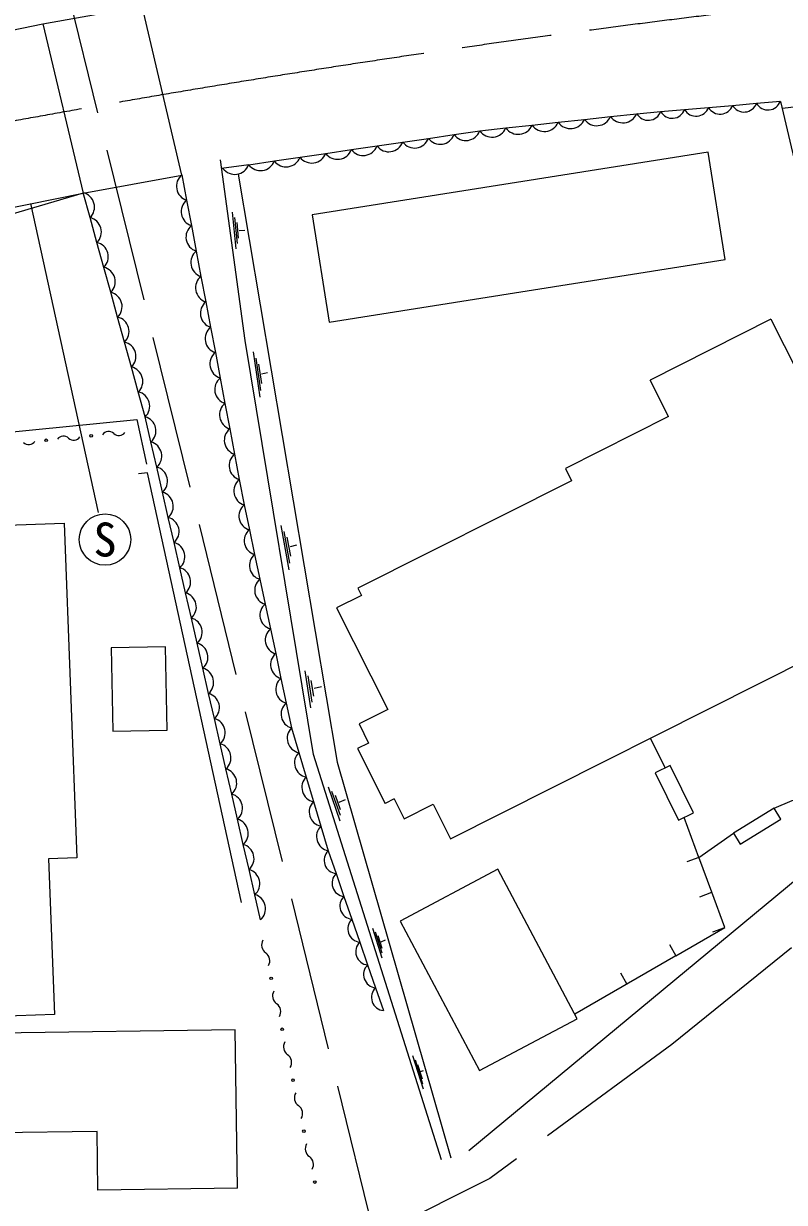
# Model space of a CAD drawing. Units: millimetres, scale not verified. Extents: x 40000 to 680000, y 20000 to 380000.
# Drawn here: x 217406 to 247008, y 263141 to 308997 of the extents above; entities that cross this region are included whole.
import ezdxf
from ezdxf.enums import TextEntityAlignment as Align

# ---------------------------------------------------------------- set-up
doc = ezdxf.new("R2010")
doc.units = ezdxf.units.MM
doc.header["$LTSCALE"] = 1000
doc.linetypes.add('CHAIN', pattern=[18.5, 12, -1.5, 3.5, -1.5])
doc.linetypes.add('DASHED', pattern=[7.5, 6, -1.5])
for name, color, linetype, lineweight in [('M-BGD', 7, 'Continuous', 13), ('M-BGD-EXST', 7, 'Continuous', 13), ('M-BMK', 2, 'CHAIN', 13), ('M-STR-STR1', 1, 'Continuous', 13)]:
    doc.layers.add(name, color=color, linetype=linetype, lineweight=lineweight)
doc.styles.add('ＭＳ ゴシック', font='')
doc.styles.get('ＭＳ ゴシック').set_extended_font_data('MS Gothic')

msp = doc.modelspace()

# ---------------------------------------------------------------- linework, layer by layer
at = {"layer": 'M-BGD'}
for p, q in [((244989, 305816), (245921, 305897)), ((245921, 305897), (246852, 305978)), ((246858, 305967), (247799, 301949)), ((240244, 305382), (241261, 305493)), ((241261, 305493), (242193, 305574)), ((242193, 305574), (243125, 305655)), ((243125, 305655), (244057, 305736)), ((244057, 305736), (244989, 305816)), ((236172, 304936), (237190, 305048)), ((237190, 305048), (238208, 305159)), ((238208, 305159), (239226, 305270)), ((239226, 305270), (240244, 305382)), ((232157, 304386), (233156, 304532)), ((233156, 304532), (234155, 304679)), ((234155, 304679), (235154, 304825)), ((235154, 304825), (236172, 304936)), ((229160, 303947), (230159, 304093)), ((230159, 304093), (231158, 304240)), ((231158, 304240), (232157, 304386)), ((226164, 303508), (227163, 303654)), ((227163, 303654), (228162, 303801)), ((228162, 303801), (229160, 303947)), ((244037, 303990), (228638, 301553)), ((244696, 299822), (244037, 303990)), ((223564, 303113), (223751, 302125)), ((226164, 303508), (225111, 303354)), ((219991, 301449), (219722, 302418)), ((223751, 302125), (223937, 301137)), ((220259, 300481), (219991, 301449)), ((225675, 300235), (225532, 301657)), ((225724, 300441), (225622, 301457)), ((228638, 301553), (229298, 297385)), ((223937, 301137), (224123, 300149)), ((225773, 300647), (225712, 301256)), ((225789, 300953), (226020, 300961)), ((220528, 299512), (220259, 300481)), ((224123, 300149), (224309, 299161)), ((220797, 298544), (220528, 299512)), ((229298, 297385), (244696, 299822)), ((224309, 299161), (224496, 298174)), ((221065, 297575), (220797, 298544)), ((224496, 298174), (224682, 297186)), ((221334, 296607), (221065, 297575)), ((224682, 297186), (224868, 296198)), ((246485, 297493), (241786, 295128)), ((246485, 297493), (252077, 286378)), ((221603, 295638), (221334, 296607)), ((224868, 296198), (225055, 295210)), ((226606, 294464), (226346, 296225)), ((226640, 294728), (226454, 295986)), ((221871, 294670), (221603, 295638)), ((226673, 294992), (226562, 295747)), ((226664, 295378), (226900, 295420)), ((225055, 295210), (225241, 294223)), ((242499, 293710), (241786, 295128)), ((222140, 293701), (221871, 294670)), ((225241, 294223), (225427, 293235)), ((221811, 293597), (222193, 291856)), ((222364, 292723), (222140, 293701)), ((242499, 293710), (238488, 291691)), ((225427, 293235), (225614, 292247)), ((222589, 291745), (222364, 292723)), ((225614, 292247), (225800, 291259)), ((222813, 290766), (222589, 291745)), ((238488, 291691), (238727, 291216)), ((225800, 291259), (225986, 290271)), ((238727, 291216), (230414, 287032)), ((223037, 289788), (222813, 290766)), ((225986, 290271), (226191, 289308)), ((214470, 289396), (218988, 289564)), ((218988, 289564), (219473, 276542)), ((223261, 288809), (223037, 289788)), ((227738, 287746), (227429, 289467)), ((226191, 289308), (226396, 288344)), ((227770, 288012), (227549, 289241)), ((227801, 288277), (227668, 289014)), ((223486, 287831), (223261, 288809)), ((227785, 288659), (228036, 288725)), ((226396, 288344), (226601, 287380)), ((223710, 286853), (223486, 287831)), ((226601, 287380), (226806, 286416)), ((223934, 285874), (223710, 286853)), ((230554, 286754), (229584, 286265)), ((230414, 287032), (230554, 286754)), ((226806, 286416), (227011, 285452)), ((229584, 286265), (231572, 282315)), ((234014, 277289), (252077, 286378)), ((224159, 284896), (223934, 285874)), ((227011, 285452), (227216, 284489)), ((224383, 283918), (224159, 284896)), ((222922, 284756), (220813, 284713)), ((220813, 284713), (220879, 281474)), ((222989, 281517), (222922, 284756)), ((227216, 284489), (227421, 283525)), ((224607, 282939), (224383, 283918)), ((227421, 283525), (227626, 282561)), ((228585, 282381), (228359, 283816)), ((228640, 282605), (228479, 283630)), ((228696, 282829), (228599, 283444)), ((224832, 281961), (224607, 282939)), ((228706, 283149), (228998, 283211)), ((256250, 282991), (234726, 265143)), ((227626, 282561), (227831, 281597)), ((231572, 282315), (230458, 281755)), ((225056, 280983), (224832, 281961)), ((227831, 281597), (228117, 280642)), ((230458, 281755), (230832, 281011)), ((220879, 281474), (222989, 281517)), ((241790, 281202), (242368, 280046)), ((225280, 280004), (225056, 280983)), ((228117, 280642), (228402, 279687)), ((230832, 281011), (230398, 280793)), ((230398, 280793), (231471, 278661)), ((225505, 279026), (225280, 280004)), ((242557, 280140), (241975, 279850)), ((241975, 279850), (242893, 278006)), ((243475, 278296), (242557, 280140)), ((228402, 279687), (228687, 278732)), ((229726, 277973), (229265, 279288)), ((225729, 278047), (225505, 279026)), ((229733, 278191), (229403, 279131)), ((229739, 278410), (229541, 278974)), ((229688, 278712), (229929, 278814)), ((231822, 278838), (231471, 278661)), ((231822, 278838), (232210, 278067)), ((228687, 278732), (228972, 277777)), ((232210, 278067), (233337, 278634)), ((233337, 278634), (234014, 277289)), ((246610, 278481), (245029, 277502)), ((246874, 278056), (246610, 278481)), ((225953, 277069), (225729, 278047)), ((242893, 278006), (243475, 278296)), ((243681, 276563), (243110, 278114)), ((245292, 277077), (246874, 278056)), ((228972, 277777), (229257, 276822)), ((243681, 276563), (245029, 277502)), ((245029, 277502), (245292, 277077)), ((226177, 276091), (225953, 277069)), ((219473, 276542), (218378, 276501)), ((229257, 276822), (229564, 275933)), ((243681, 276563), (243212, 276389)), ((244182, 275205), (243675, 276574)), ((218378, 276501), (218604, 270456)), ((226402, 275112), (226177, 276091)), ((235862, 276100), (232063, 274086)), ((238945, 270287), (235862, 276100)), ((229564, 275933), (229871, 275045)), ((243713, 275031), (244182, 275205)), ((244690, 273835), (244182, 275205)), ((226626, 274134), (226402, 275112)), ((229871, 275045), (230178, 274156)), ((230178, 274156), (230485, 273267)), ((231353, 272648), (230999, 273803)), ((232063, 274086), (235146, 268272)), ((242784, 272736), (244690, 273835)), ((244221, 273661), (244690, 273835)), ((231355, 272833), (231101, 273659)), ((231356, 273019), (231204, 273515)), ((231314, 273281), (231487, 273350)), ((230485, 273267), (230792, 272379)), ((242534, 273169), (242784, 272736)), ((242784, 272736), (238850, 270466)), ((230792, 272379), (231099, 271490)), ((240629, 272069), (240879, 271636)), ((231099, 271490), (231406, 270601)), ((218604, 270456), (214617, 270307)), ((235146, 268272), (238945, 270287)), ((225638, 269852), (212849, 269673)), ((225724, 263692), (225638, 269852)), ((232971, 267543), (232557, 268842)), ((232946, 267742), (232650, 268670)), ((232921, 267942), (232744, 268499)), ((232855, 268229), (232969, 268275)), ((220267, 265905), (212904, 265802)), ((220299, 263616), (220267, 265905)), ((225724, 263692), (220299, 263616))]:
    msp.add_line(p, q, dxfattribs=at)
at = {"layer": 'M-BGD', "linetype": 'DASHED'}
msp.add_lwpolyline([(279515, 296867), (264795, 287178), (242623, 269290), (235542, 264073), (231070, 261837), (211040, 343075)], dxfattribs=at)
at = {"layer": 'M-BGD'}
for points in [[(246918, 305709), (259851, 307168), (266563, 307749), (274096, 308344), (285751, 309229), (292580, 309651), (299639, 309932), (299858, 305346)], [(190612, 303242), (205023, 306438), (214054, 308143), (218159, 308985)], [(233665, 264797), (228684, 280570), (226030, 296665), (225062, 303694)], [(225755, 303134), (229603, 280263), (234023, 264877)], [(194846, 297372), (219728, 302406), (212988, 300418), (213678, 292790), (221811, 293597)], [(225884, 274809), (222222, 291525), (221881, 291482)], [(246610, 278481), (247311, 278781), (248216, 278784)]]:
    msp.add_lwpolyline(points, dxfattribs=at)
for centre in [(218283, 292789), (220037, 292961), (227040, 271859), (227465, 269877), (227889, 267896), (228314, 265915), (228738, 263933)]:
    msp.add_circle(centre, 50, dxfattribs=at)
for centre, radius, start, end in [((245436, 306071), 514, 209.5991, 340.3188), ((246368, 306151), 514, 209.5989, 340.3202), ((240721, 305723), 587, 215.5089, 336.9749), ((241709, 305747), 514, 209.599, 340.3201), ((242641, 305828), 514, 209.5991, 340.3188), ((243572, 305909), 514, 209.5989, 340.3202), ((244504, 305990), 514, 209.5991, 340.3188), ((236649, 305277), 587, 215.5089, 336.9749), ((237667, 305388), 587, 215.5084, 336.9755), ((238685, 305500), 587, 215.5087, 336.9751), ((239703, 305611), 587, 215.5089, 336.9749), ((232617, 304731), 575, 216.8865, 339.7831), ((233616, 304877), 575, 216.885, 339.7834), ((234614, 305023), 575, 216.885, 339.7834), ((235631, 305166), 587, 215.5087, 336.9751), ((229620, 304292), 575, 216.885, 339.7834), ((230619, 304438), 575, 216.885, 339.7834), ((231618, 304585), 575, 216.8867, 339.7817), ((226623, 303853), 575, 216.885, 339.7834), ((227622, 303999), 575, 216.8867, 339.7817), ((228621, 304146), 575, 216.8865, 339.7831), ((223924, 302669), 571, 129.0148, 252.347), ((225624, 303707), 575, 216.8865, 339.7831), ((219595, 301861), 571, 313.8311, 77.1749), ((224110, 301681), 571, 129.0154, 252.3462), ((219864, 300893), 571, 313.831, 77.1757), ((224296, 300693), 571, 129.0152, 252.3475), ((220133, 299924), 571, 313.8312, 77.1745), ((224483, 299706), 571, 129.0132, 252.3486), ((220401, 298956), 571, 313.8294, 77.1765), ((224669, 298718), 571, 129.0137, 252.3479), ((220670, 297987), 571, 313.831, 77.1757), ((224855, 297730), 571, 129.0154, 252.3462), ((220939, 297019), 571, 313.8311, 77.1749), ((225041, 296742), 571, 129.0148, 252.347), ((221207, 296050), 571, 313.8295, 77.1761), ((225228, 295754), 571, 129.0154, 252.3462), ((221476, 295082), 571, 313.8309, 77.1761), ((225414, 294767), 571, 129.0154, 252.3462), ((221745, 294113), 571, 313.8295, 77.1761), ((225600, 293779), 571, 129.0154, 252.3462), ((221989, 293152), 570, 311.1743, 74.6517), ((220713, 292834), 292, 46.7525, 144.437), ((221114, 293260), 292, 226.7521, 324.4374), ((225787, 292791), 571, 129.0148, 252.347), ((217607, 292916), 292, 226.7478, 324.4417), ((218960, 292662), 292, 46.7525, 144.437), ((219360, 293088), 292, 226.7478, 324.4417), ((222213, 292173), 570, 311.1741, 74.6521), ((225973, 291803), 571, 129.0154, 252.3462), ((222438, 291195), 570, 311.1745, 74.6504), ((226159, 290816), 571, 129.0154, 252.3462), ((222662, 290217), 570, 311.1741, 74.6521), ((226338, 289842), 555, 129.3343, 254.6845), ((222886, 289238), 570, 311.1747, 74.6513), ((226543, 288879), 555, 129.3364, 254.6834), ((223111, 288260), 570, 311.1741, 74.6521), ((226748, 287915), 555, 129.3349, 254.6837), ((223335, 287282), 570, 311.1748, 74.65), ((226953, 286951), 555, 129.3349, 254.6837), ((223559, 286303), 570, 311.1743, 74.6517), ((227158, 285987), 555, 129.3349, 254.6837), ((223784, 285325), 570, 311.1741, 74.6521), ((227363, 285023), 555, 129.3343, 254.6845), ((224008, 284347), 570, 311.1745, 74.6504), ((227568, 284060), 555, 129.3364, 254.6834), ((224232, 283368), 570, 311.1741, 74.6521), ((227773, 283096), 555, 129.3349, 254.6837), ((224456, 282390), 570, 311.1747, 74.6513), ((227978, 282132), 555, 129.3349, 254.6837), ((224681, 281411), 570, 311.1743, 74.6517), ((228227, 281195), 564, 134.5278, 258.723), ((224905, 280433), 570, 311.1743, 74.6508), ((228512, 280240), 564, 134.5278, 258.723), ((225129, 279455), 570, 311.1743, 74.6517), ((228797, 279285), 564, 134.5278, 258.7238), ((225354, 278476), 570, 311.1741, 74.6521), ((229082, 278330), 564, 134.5278, 258.723), ((225578, 277498), 570, 311.1747, 74.6513), ((229367, 277375), 564, 134.5279, 258.7226), ((225802, 276520), 570, 311.1745, 74.6504), ((229617, 276449), 518, 133.9717, 264.1443), ((226027, 275541), 570, 311.1741, 74.6521), ((229924, 275560), 518, 133.9711, 264.1448), ((226251, 274563), 570, 311.1743, 74.6517), ((230231, 274672), 518, 133.9695, 264.1453), ((230538, 273783), 518, 133.9711, 264.1448), ((227039, 273154), 371, 149.0052, 235.1843), ((226616, 272545), 371, 329.0054, 55.1837), ((230845, 272894), 518, 133.9695, 264.1453), ((231152, 272006), 518, 133.9717, 264.1438), ((231459, 271117), 518, 133.9701, 264.1447), ((227464, 271172), 371, 149.0052, 235.1843), ((227041, 270564), 371, 329.0054, 55.1837), ((227889, 269191), 371, 149.0085, 235.1827), ((227465, 268582), 371, 329.0052, 55.1843), ((228313, 267210), 371, 149.0053, 235.1837), ((227890, 266601), 371, 329.0052, 55.1843), ((228738, 265228), 371, 149.0053, 235.1837), ((228314, 264620), 371, 329.0084, 55.1833)]:
    msp.add_arc(centre, radius, start, end, dxfattribs=at)
at = {"layer": 'M-BGD-EXST'}
msp.add_line((217676, 301995), (220307, 289976), dxfattribs=at)
msp.add_circle((220575, 288927), 1000, dxfattribs=at)
at = {"layer": 'M-BMK'}
msp.add_arc((298776, -140322), 452965, 93.67144, 106.0602, dxfattribs=at)
at = {"layer": 'M-STR-STR1'}
for p, q in [((218159, 308985), (222023, 309670)), ((223570, 303101), (222023, 309670)), ((218159, 308985), (219728, 302406)), ((219728, 302406), (223570, 303101))]:
    msp.add_line(p, q, dxfattribs=at)

# ---------------------------------------------------------------- texts
at = {"layer": 'M-BGD-EXST', "style": 'ＭＳ ゴシック'}
msp.add_text('S', height=1320, dxfattribs=at).set_placement((220575, 288927), align=Align.MIDDLE_CENTER)

doc.saveas('drawing.dxf')
